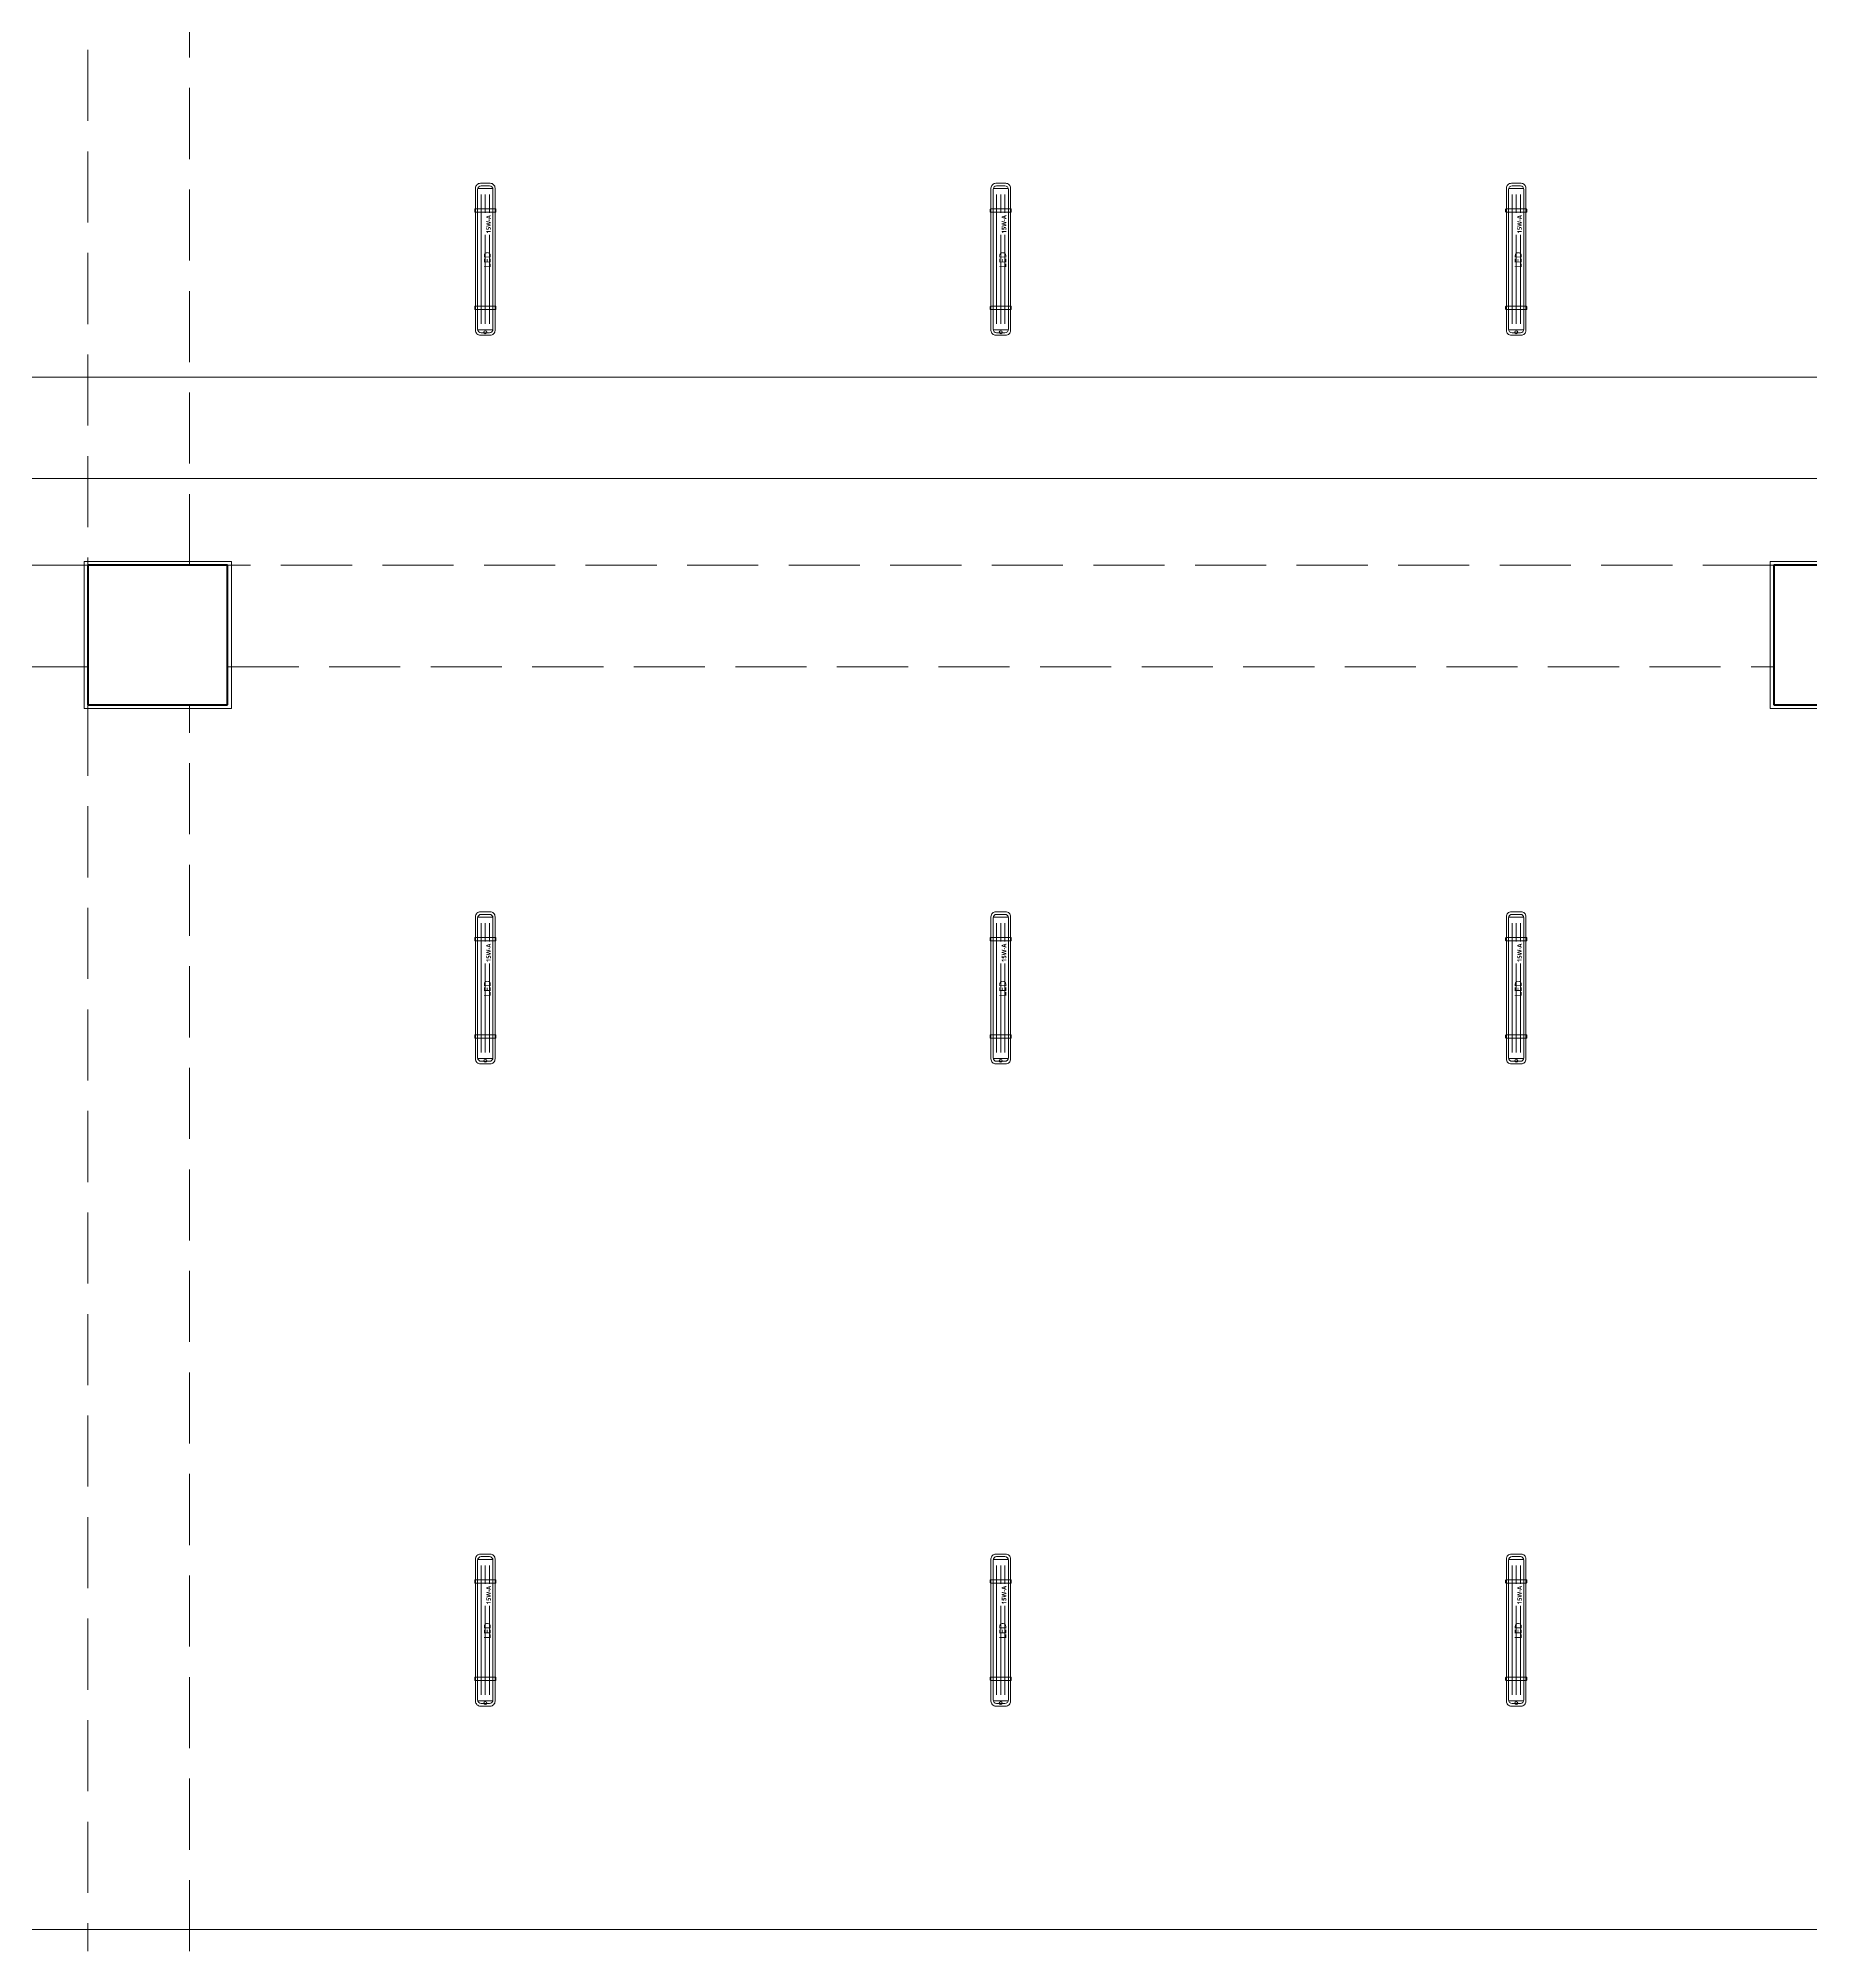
# Model space of a CAD drawing. Header units: metres. Extents: x -4 to 54.5, y -3.3 to 43.7.
# Drawn here: x 25.32 to 32.3, y 11.42 to 18.95 of the extents above; entities that cross this region are included whole.
import ezdxf

# ---------------------------------------------------------------- set-up
doc = ezdxf.new("R2010")
doc.units = ezdxf.units.M
doc.linetypes.add('Derribado', pattern=[0.4, 0.28, -0.12])
doc.layers.get('0').update_dxf_attribs({"color": 8})
for name, color, linetype, lineweight in [('A-AREA', 8, 'Continuous', 9), ('A-DETL', 8, 'Continuous', 9), ('A-FLOR', 8, 'Continuous', 18), ('S-COLS', 8, 'Continuous', 9)]:
    doc.layers.add(name, color=color, linetype=linetype, lineweight=lineweight)
doc.layers.add('IE-LUM-EST-PROPUESTA-R02', color=5, linetype='Continuous', lineweight=18, true_color=0x006b9f)
doc.styles.add('EI_LUM_BOLD', font='OpenSans-Semibold.ttf')
doc.styles.add('EI_LUM_REGULAR', font='OpenSans-Regular.ttf')

# ---------------------------------------------------------------- blocks, each defined once
blk = doc.blocks.new('EST-ColumnaRectangularConcretoEst - C155x55cm-V6-NIV_A_S01_SÓTANO 1')
at = {"layer": 'S-COLS', "lineweight": 50}
for p, q in [((0.275, 0.275), (-0.275, 0.275)), ((-0.275, 0.275), (-0.275, -0.275)), ((0.275, -0.275), (0.275, 0.275)), ((-0.275, -0.275), (0.275, -0.275))]:
    blk.add_line(p, q, dxfattribs=at)
blk = doc.blocks.new('EST-ColumnaRectangularConcretoEst - C155x55cm-V11-NIV_A_S01_SÓTANO 1')
at = {"layer": 'S-COLS', "lineweight": 50}
for p, q in [((0.275, 0.275), (-0.275, 0.275)), ((-0.275, 0.275), (-0.275, -0.275)), ((0.275, -0.275), (0.275, 0.275)), ((-0.275, -0.275), (0.275, -0.275))]:
    blk.add_line(p, q, dxfattribs=at)
blk = doc.blocks.new('EI_LUM_L_01_15')
at = {"color": 0, "lineweight": 13}
for p, q in [((-0.2785, 0.0293), (-0.2785, -0.0293)), ((0.2785, 0.0293), (0.2785, -0.0293))]:
    blk.add_line(p, q, dxfattribs=at)
at = {"color": 0, "lineweight": 9}
for p, q in [((-0.2546, 0.0162), (0.2546, 0.0162)), ((-0.2546, 0), (0.0959, 0)), ((0.1824, 0), (0.2546, 0)), ((-0.2546, -0.0162), (0.0959, -0.0162)), ((0.1824, -0.0162), (0.2546, -0.0162))]:
    blk.add_line(p, q, dxfattribs=at)
at = {"color": 0, "lineweight": 13}
blk.add_lwpolyline([(-0.2802, -0.0385), (0.2802, -0.0385, 0.414214), (0.2995, -0.0193), (0.2995, 0.0192, 0.414214), (0.2802, 0.0385), (-0.2802, 0.0385, 0.414214), (-0.2995, 0.0192), (-0.2995, -0.0193, 0.414214)], format="xyb", close=True, dxfattribs=at)
at = {"color": 0, "lineweight": 9}
for points in [[(-0.2753, -0.0302), (0.2753, -0.0302, 0.414214), (0.2893, -0.0162), (0.2893, 0.0162, 0.414214), (0.2753, 0.0302), (-0.2753, 0.0302, 0.414214), (-0.2893, 0.0162), (-0.2893, -0.0162, 0.414214)], [(-0.1964, -0.0416), (-0.187, -0.0416, 0.414214), (-0.1851, -0.0397), (-0.1851, 0.0397, 0.414214), (-0.187, 0.0416), (-0.1964, 0.0416, 0.414214), (-0.1983, 0.0397), (-0.1983, -0.0397, 0.414214)], [(0.187, -0.0416), (0.1964, -0.0416, 0.414214), (0.1983, -0.0397), (0.1983, 0.0397, 0.414214), (0.1964, 0.0416), (0.187, 0.0416, 0.414214), (0.1851, 0.0397), (0.1851, -0.0397, 0.414214)]]:
    blk.add_lwpolyline(points, format="xyb", close=True, dxfattribs=at)
blk.add_circle((-0.2875, 0), 0.00577, dxfattribs=at)
for s, height, style, p in [('LED', 0.02715, 'EI_LUM_REGULAR', (-0.0343, -0.0216)), ('15W-A', 0.01745, 'EI_LUM_BOLD', (0.1016, -0.0216))]:
    blk.add_text(s, height=height, dxfattribs=dict(at, style=style)).set_placement(p)
at = {"style": 'EI_LUM_REGULAR', "flags": 1}
for tag in ['ANCHO_CUERPO_MM', 'ALTURA_M', 'AMBIENTE', 'TIPO', 'ID', 'IP', 'GIRO_REFERENCIA', 'DESCRIPCION', 'POTENCIA_W', 'FLUJO_NOMINAL_LM', 'FLUJO_CALCULO_LM', 'MONTAJE', 'PAGINA_PDF', 'NUMERO_LOCAL', 'ESTADO', 'LARGO_CUERPO_MM', 'DIAMETRO_CUERPO_MM', 'REFERENCIA_DIMENSIONAL', 'NPT_M', 'FUENTE_XY']:
    blk.add_attdef(tag, (0, 0), '', height=0.025, dxfattribs=at)

msp = doc.modelspace()

# ---------------------------------------------------------------- linework, layer by layer
at = {"layer": 'A-AREA'}
for p, q in [((20.49, 11.5), (37.7521, 11.5)), ((25.455, 11.5), (27.12, 11.5)), ((32.12, 11.5), (32.725, 11.5))]:
    msp.add_line(p, q, dxfattribs=at)
at = {"layer": 'A-DETL', "linetype": 'Derribado', "lineweight": 18}
for p, q in [((25.52, 24.105), (25.52, 16.875)), ((25.92, 16.875), (25.92, 24.105)), ((25.52, 16.875), (20.49, 16.875)), ((25.52, 16.475), (25.52, 16.875)), ((25.52, 16.875), (25.92, 16.875)), ((32.16, 16.875), (26.07, 16.875)), ((26.07, 16.875), (26.07, 16.475)), ((32.16, 16.475), (32.16, 16.875)), ((20.49, 16.475), (25.52, 16.475)), ((26.07, 16.475), (32.16, 16.475)), ((25.92, 16.325), (25.52, 16.325)), ((25.52, 16.325), (25.52, 11.415)), ((25.92, 11.415), (25.92, 16.325))]:
    msp.add_line(p, q, dxfattribs=at)
at = {"layer": 'A-FLOR', "lineweight": 9}
for p, q in [((21.2, 17.616), (43.6098, 17.616)), ((44.0098, 17.216), (20.8, 17.216)), ((25.505, 16.31), (25.505, 16.89)), ((25.505, 16.89), (26.085, 16.89)), ((26.085, 16.89), (26.085, 16.31)), ((32.145, 16.31), (32.145, 16.89)), ((32.145, 16.89), (32.725, 16.89)), ((26.085, 16.31), (25.505, 16.31)), ((32.725, 16.31), (32.145, 16.31))]:
    msp.add_line(p, q, dxfattribs=at)

# ---------------------------------------------------------------- block references
at = {"layer": 'IE-LUM-EST-PROPUESTA-R02', "rotation": 90}
for p in [(27.085, 18.08), (29.115, 18.08), (31.145, 18.08), (27.085, 15.21), (29.115, 15.21), (31.145, 15.21), (27.085, 12.68), (29.115, 12.68), (31.145, 12.68)]:
    msp.add_blockref('EI_LUM_L_01_15', p, dxfattribs=at)
at = {"layer": 'S-COLS', "lineweight": 5}
for name, p in [('EST-ColumnaRectangularConcretoEst - C155x55cm-V11-NIV_A_S01_SÓTANO 1', (25.795, 16.6)), ('EST-ColumnaRectangularConcretoEst - C155x55cm-V6-NIV_A_S01_SÓTANO 1', (32.435, 16.6))]:
    msp.add_blockref(name, p, dxfattribs=at)

doc.saveas('drawing.dxf')
